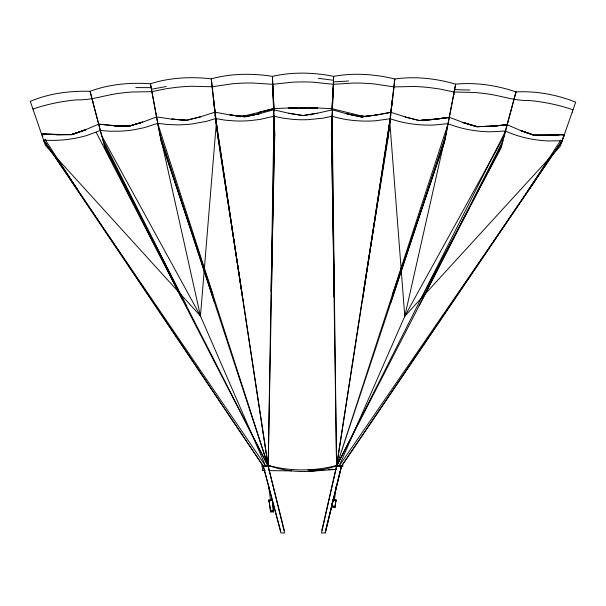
<?xml version="1.0" encoding="UTF-8"?>
<svg xmlns="http://www.w3.org/2000/svg" width="606" height="606" viewBox="0 0 606 606"><rect width="100%" height="100%" fill="white"/><g stroke="black" fill="none" stroke-linecap="round" stroke-linejoin="round"><path stroke-width="0.91" d="M271.39 297.099L274.291 116.004M274.192 116.094L274.594 127.98L268.185 466.219L284.593 532.947L280.896 532.947L263.299 466.219L57.138 159.166L77.5 189.701L43.571 140.024C58.115 141.183 72.826 139.524 86.832 135.486L100.255 130.495L90.067 91.301C69.743 90.771 49.124 93.369 30.3 101.353L45.45 145.493L54.979 155.977M271.079 291.236L274.76 135.161L274.283 120.776L274.594 127.98M331.785 117.738L331.83 116.238M334.058 297.137L331.936 116.231M562.216 140.759L528.288 190.428L547.612 161.461L341.458 466.219L325.248 532.947L321.551 532.947L336.572 466.219L331.535 128.048L331.861 118.39M334.36 291.236L331.376 135.252L331.899 119.374L331.535 128.048M552.005 155.272L560.292 146.213L575.7 102.126C556.762 94.703 536.378 90.817 516.009 91.923C496.678 85.31 476.074 82.211 455.674 84.151C435.979 78.416 415.193 76.151 394.809 78.977C374.856 74.114 353.957 72.659 333.679 76.348L332.149 116.254L336.572 466.219L321.831 530.409M332.027 108.421L333.308 85.734M331.732 119.435L331.83 117.049M333.391 83.643L333.686 76.348C313.522 72.379 292.569 71.758 272.45 76.348C252.164 73.22 231.219 73.394 211.327 78.818C190.966 76.538 170.066 77.492 150.455 83.757C130.078 82.363 109.292 84.158 90.036 91.301L104.868 147.356L182.171 299.243M331.376 135.252L333.345 84.81M331.959 108.413L333.209 88.226M389.12 128.495L389.855 120.799L362.524 299.925M70.879 180.323L265.739 466.219L200.457 316.014L216.372 122.51L216.084 120.011M389.9 119.306L389.438 123.223L390.105 118.45M389.582 122.548L389.734 120.942L404.785 316.249L339.019 466.219L534.916 181.058M389.491 125.094L389.56 124.359L389.34 126.139M389.173 126.374L389.34 124.859M388.984 128.131L389.628 123.056M388.855 130.214L388.067 138.07L363.365 292.486M388.832 131.123L389.173 127.305M389.12 128.033L336.572 466.219L501.866 144.97M392.741 97.21L390.946 112.027M388.067 138.07L394.809 78.977L390.15 118.753L336.572 466.219L505.563 131.078C518.615 137.077 532.894 140.092 547.195 140.933L562.201 140.759L341.458 466.219L325.452 531.106M390.552 116.496L390.688 115.352M392.688 97.218L390.817 112.019M389.666 122.662L390.059 119.321M390.415 116.496L390.552 115.345M390.347 116.852L390.643 114.443M334.368 500.609L336.224 485.701M390.203 116.837L390.408 115.231M389.87 120.973L390.249 118.458M332.724 499.738L336.019 499.738L334.951 507.54L331.724 507.101L332.156 503.397M331.8 505.912L335.035 506.343L335.035 506.843L331.8 506.404L332.641 500.435L335.875 500.874L335.875 501.374M334.951 507.54L336.019 499.738M392.332 294.948L444.539 142.221L455.667 84.151L454.28 91.385M573.011 109.822C558.808 104.891 543.968 101.861 529.008 100.475C515.471 100.967 502.859 96.309 489.625 94.248A139.6 99.823 7.3 0 0 474.384 92.483L454.159 92.021L446.955 129.245L404.785 316.249L550.733 156.666M375.811 115.11L390.908 112.337L375.811 115.11L361.199 116.837L346.965 113.898L361.199 116.814L375.803 115.14L361.199 116.799L346.965 113.845L332.391 109.822L317.483 113.216L303.03 115.587M389.643 121.904L390.302 118.753C404.013 123.579 418.655 125.442 433.154 125.086L448.031 123.662C461.461 129.07 475.945 131.57 490.383 131.828L505.351 131.047M325.248 532.947L341.458 466.219M515.979 91.923L501.064 147.978L421.064 298.652M513.903 99.725L514.017 99.316M516.032 91.93L503.844 136.577L404.785 316.249M273.783 108.618L259.315 112.337L273.783 108.618L273.624 111.375L273.586 110.663M448.092 123.669L336.572 466.219L445.236 138.615M390.9 302.417L446.13 133.934M306.636 108.194L288.607 107.982L273.995 108.58L273.814 111.368L273.76 110.656M563.042 138.342L564.353 134.532L561.815 141.918L551.816 155.53M419.216 305.598L502.972 140.789M332.073 108.679L360.85 115.822L366.266 116.678M528.288 190.428L560.792 140.039M563.338 136.108L564.353 134.532L548.877 135.365L534.083 135.252L520.698 130.601L507.245 124.76M332.005 108.671L317.453 107.982L299.425 108.194M549.18 159.105L550.233 157.674M98.611 124.177L85.12 129.926L71.713 134.593L48.76 134.312L71.713 134.593L85.128 129.972L71.713 134.608L56.949 134.714L41.435 133.79L42.958 136.153M142.637 122.132L128.896 126.192L114.14 125.692L98.725 124.147L114.133 125.669L128.896 126.192L142.637 122.132L128.896 126.207L114.148 125.715L128.896 126.207L142.637 122.162L156.537 116.928M32.944 109.057C47.17 104.164 62.017 101.172 76.992 99.823C90.536 100.346 103.171 95.725 116.42 93.725A139.713 99.884 -7.1 0 1 131.669 92.021L151.909 91.635L166.506 88.658L176.596 87.309A140.759 100.46 -4.6 0 1 191.951 86.264L212.183 86.749L232.045 83.833A141.031 100.558 -2.3 0 1 252.566 82.999L272.73 84.302L292.774 82.189A141.259 100.687 0 0 1 313.325 82.189L333.368 84.302L353.54 83.052A141.001 100.543 2.5 0 1 374.053 83.931L393.9 86.908L414.148 86.491A140.683 100.422 4.9 0 1 429.495 87.597L439.577 88.991L454.152 92.021M241.855 292.418L217.925 137.88L211.297 78.818L215.531 118.617L206.654 121.283L192.163 123.942A90.847 64.842 -4.6 0 1 177.096 124.866L167.211 124.48L157.772 123.298L144.433 127.624L134.79 129.631A90.241 64.516 -7.1 0 1 119.814 131.191L109.913 131.237L100.399 130.464M336.527 465.756C315.029 473.415 290.941 473.415 269.443 465.756M200.578 116.776L214.857 112.201M258.967 113.837L244.703 116.731L230.113 115.004L244.703 116.746L258.967 113.837L273.556 109.822M186.55 120.261L171.854 119.102L186.55 120.276L200.578 116.799L186.55 120.291L171.862 119.155L156.59 116.928M273.829 108.709L245.029 115.784L239.612 116.625M332.08 116.254L322.869 118.185L308.083 119.662A91.097 64.933 0 0 1 292.971 119.367L283.191 118.185L273.98 116.254L272.42 76.348M335.557 465.756C313.9 471.286 290.888 471.286 269.231 465.756M245.597 116.579L258.967 113.86M390.15 118.753L375.402 120.791C360.873 121.761 346.117 120.473 332.149 116.254M284.312 530.409L268.185 466.219L157.704 123.306L151.47 89.249L166.233 86.529M92.657 101.263L93.059 101.194M273.73 109.822L288.585 113.216L303.03 115.549L317.483 113.239M240.484 116.594L244.975 115.943L238.65 116.693M310.249 114.875L312.052 114.617M463.181 122.526L476.884 126.662L491.655 126.199L507.07 124.738L491.648 126.222L476.877 126.684L463.173 122.579L476.884 126.662L491.64 126.245L507.033 124.904L491.64 126.245L476.884 126.662L463.181 122.548L449.319 117.291L433.987 119.405L419.269 120.511L405.27 117.019L419.269 120.511L444.743 118.041M449.266 117.291L433.979 119.435L419.269 120.511L433.972 119.458L449.235 117.458L446.539 117.806M270.511 510.979L273.442 510.578L273.442 510.131L270.511 510.532L270.624 511.949L273.571 511.949L272.321 499.927L268.905 499.927L270.624 511.949M152.303 93.809L152.712 93.756M241.324 116.64L244.922 116.299L240.4 116.647M212.418 88.93L212.827 88.9M308.681 471.37L336.269 469.43M564.292 134.691L561.573 134.812L564.322 134.691M333.467 81.893L348.632 81.03M564.375 134.532L548.869 135.388L534.083 135.252L520.705 130.57L534.091 135.236L558.846 134.949L534.091 135.236L520.705 130.548M272.806 86.491L273.215 86.476M323.975 469.514L307.977 469.809L324.058 469.567M328.679 469.43L333.383 469.339M328.785 469.491L336.353 469.377M308.439 108.171L317.446 108.073L288.607 108.073L297.622 108.171M56.934 134.691L71.705 134.577L85.12 129.949L71.705 134.577L56.926 134.668L41.435 133.79M333.277 86.491L333.694 86.491M261.837 465.756L269.572 465.756M335.429 465.756L342.951 465.756M261.837 466.219L269.572 466.219M335.429 466.219L342.951 466.219M332.724 500.609L336.019 500.609M273.571 510.979L270.624 510.979L268.905 499.927M135.759 87.582L151.174 87.65M265.178 470.582L262.345 470.551L262.345 465.756M268.95 470.627L291.607 470.885M454.614 89.643L469.817 90.059M114.14 125.692L128.896 126.192M393.642 89.09L394.059 89.105M46.942 134.214L41.488 133.956L46.942 134.221M453.735 94.195L454.152 94.225M230.121 115.026L244.703 116.746L230.113 114.981L215.032 112.186M366.335 116.647L360.903 115.988L365.403 116.647M513.32 101.869L513.729 101.922M318.339 78.31L333.527 80.28M331.724 506.23L334.951 506.669M288.592 113.261L303.03 115.549M572.269 111.943L572.67 112.019M391.029 112.337L405.278 116.966M56.252 157.371L200.457 316.014L158.802 128.889M43.973 141.19L53.449 154.083M54.502 155.515L56.608 158.378M43.571 140.024L263.299 466.219L280.699 531.106M44.988 139.304L77.5 189.701M101.861 136.002L200.457 316.014M96.157 132.267L268.185 466.219L273.98 116.254L274.76 135.161M103.967 143.963L268.185 466.219L215.531 118.617M102.914 139.978L186.072 305.091M332.065 108.58L332.232 109.603M212.941 294.766L161.204 141.849L150.447 83.757L151.47 89.249M332.126 108.588L332.171 109.595M160.484 137.971L268.185 466.219L217.122 130.267M159.643 133.434L214.335 302.099M100.369 130.926L101.694 136.032M157.787 123.745L158.727 128.896M215.797 118.314L216.645 126.26M216.274 121.874L215.744 118.602L225.084 120.162L234.931 120.942A91.12 64.971 -2.3 0 0 250.043 120.632L259.929 119.443L273.768 116.261L272.473 76.348M216.334 122.253L215.577 118.344M216.244 121.95L242.824 299.788M215.63 117.253L215.365 115.201M268.428 484.702L270.496 499.995M215.425 117.276L215.175 115.216M215.213 112.693L213.342 97.066M216.137 121.033L216.183 121.609M215.501 115.102L215.797 117.511M215.032 112.724L214.085 104.543M216.622 125.889L216.41 124.056L216.493 124.874M273.571 511.949L272.352 500.435L269.019 500.897L269.019 501.344M215.304 115.132L215.577 117.549M216.781 127.101L217.925 137.88M217.153 130.911L215.85 120.056M216.615 125.101L216.918 127.934M213.267 97.066L213.676 100.914M272.776 85.734L273.867 108.444M274.094 108.413L272.859 88.226M274.298 116.981L274.397 119.397M272.586 80.28L272.639 81.893M272.321 499.927L272.321 500.897M362.827 116.973L361.009 116.913L362.82 116.981M364.585 116.632L360.964 116.352L364.57 116.7"/></g></svg>
